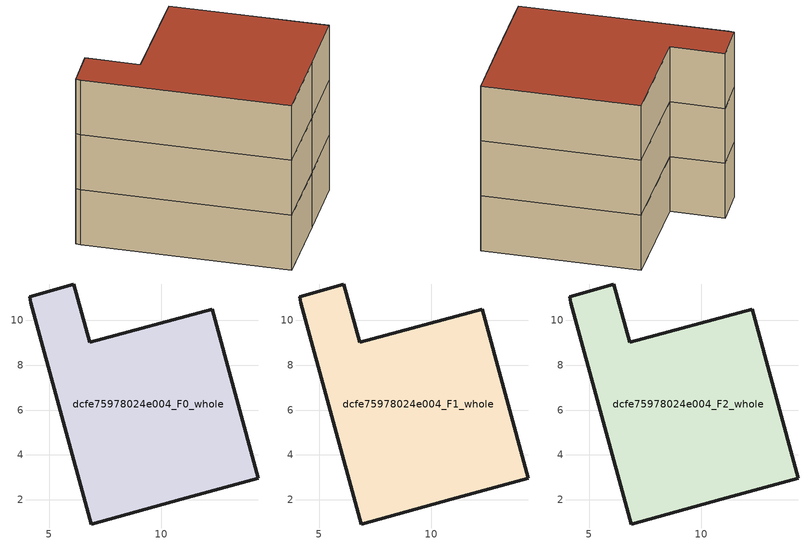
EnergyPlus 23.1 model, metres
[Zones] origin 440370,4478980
dcfe75978024e004_F0_whole
 floor ground (EU_floor_Construction): 12.28,10.49 14.33,2.96 10.89,2.01 6.88,0.91 4.18,10.79 4.14,11.05 6.1,11.63 6.81,9.02 z0
 wall outside (EU_wall_Construction): 14.33,2.96 12.28,10.49 6.81,9.02 6.1,11.63 4.14,11.05 4.18,10.79 6.88,0.91 10.89,2.01 14.33,2.96 z0:3
dcfe75978024e004_F1_whole
 floor to dcfe75978024e004_F0_whole (EU_floor_Construction): 12.28,10.49 14.33,2.96 10.89,2.01 6.88,0.91 4.18,10.79 4.14,11.05 6.1,11.63 6.81,9.02 z3
 wall outside (EU_wall_Construction): 14.33,2.96 12.28,10.49 6.81,9.02 6.1,11.63 4.14,11.05 4.18,10.79 6.88,0.91 10.89,2.01 14.33,2.96 z3:6
dcfe75978024e004_F2_whole
 floor to dcfe75978024e004_F1_whole (EU_floor_Construction): 12.28,10.49 14.33,2.96 10.89,2.01 6.88,0.91 4.18,10.79 4.14,11.05 6.1,11.63 6.81,9.02 z6
 wall outside (EU_wall_Construction): 14.33,2.96 12.28,10.49 6.81,9.02 6.1,11.63 4.14,11.05 4.18,10.79 6.88,0.91 10.89,2.01 14.33,2.96 z6:9
 roof outside (EU_roof_Construction): 14.33,2.96 12.28,10.49 6.81,9.02 6.1,11.63 4.14,11.05 4.18,10.79 6.88,0.91 10.89,2.01 z9
[Building]
EU S2 Campaign: North Axis=0; Terrain=City; Solar Distribution=FullExterior
[Site:Location]
Madrid: Latitude=40.5; Longitude=-3.5; Time Zone=1; Elevation=609
[SizingPeriod:WeatherFileDays]
AnnualSizingPeriod: Begin Month=1; Begin Day of Month=1; End Month=12; End Day of Month=31; Day of Week for Start Day=Monday; Use Weather File Daylight Saving Period=No; Use Weather File Rain and Snow Indicators=No
[MATERIAL]
EU_InternalMass_Material: Roughness=MediumRough; Thickness=0.1; Conductivity=1; Density=1800; Specific Heat=900; Thermal Absorptance=0.9; Solar Absorptance=0.7; Visible Absorptance=0.7
[MATERIAL:NOMASS] Roughness=MediumRough; Thermal Absorptance=0.9; Solar Absorptance=0.7; Visible Absorptance=0.7
Name | Thermal Resistance
EU_wall_NoMass | 0.609216
EU_roof_NoMass | 0.513268
EU_floor_NoMass | 0.568163
[CONSTRUCTION]
EU_wall_Construction: EU_wall_NoMass
EU_roof_Construction: EU_roof_NoMass
EU_floor_Construction: EU_floor_NoMass
EU_InternalMass_Construction: EU_InternalMass_Material
[ZONE] Type=1; Multiplier=1; Ceiling Height=autocalculate; Floor Area=autocalculate; Part of Total Floor Area=Yes
Name | Volume
dcfe75978024e004_F0_whole | 198.37
dcfe75978024e004_F1_whole; dcfe75978024e004_F2_whole | 198.369
[INTERNALMASS] Construction=EU_InternalMass_Construction; Surface Area=66.1231
Name | Zone or ZoneList
dcfe75978024e004_F0_whole_EU_InternalMass | dcfe75978024e004_F0_whole
dcfe75978024e004_F1_whole_EU_InternalMass | dcfe75978024e004_F1_whole
dcfe75978024e004_F2_whole_EU_InternalMass | dcfe75978024e004_F2_whole
[OTHEREQUIPMENT] Fuel Type=Electricity; Design Level Calculation Method=Watts/Area; Power per Zone Floor Area=1; Fraction Latent=0; Fraction Radiant=0; Fraction Lost=0; Carbon Dioxide Generation Rate=0; EndUse Subcategory=EU_Step8_InternalGains
Name | Zone or ZoneList or Space or SpaceList | Schedule
EU_Step8_InternalGain_dcfe75978024e004_F0_whole_f000 | dcfe75978024e004_F0_whole | EU_Step8_GainSchedule_dcfe75978024e004_F0_whole_f000
EU_Step8_InternalGain_dcfe75978024e004_F1_whole_f000 | dcfe75978024e004_F1_whole | EU_Step8_GainSchedule_dcfe75978024e004_F1_whole_f000
EU_Step8_InternalGain_dcfe75978024e004_F2_whole_f000 | dcfe75978024e004_F2_whole | EU_Step8_GainSchedule_dcfe75978024e004_F2_whole_f000
[ZONEVENTILATION:DESIGNFLOWRATE] Schedule=EU_AlwaysOn; Design Flow Rate Calculation Method=AirChanges/Hour; Air Changes per Hour=0.752966; Ventilation Type=Natural; Fan Pressure Rise=0; Fan Total Efficiency=1; Constant Term Coefficient=1; Temperature Term Coefficient=0; Velocity Term Coefficient=0; Velocity Squared Term Coefficient=0; Minimum Indoor Temperature=-100; Maximum Indoor Temperature=100; Delta Temperature=-100; Minimum Outdoor Temperature=-100; Maximum Outdoor Temperature=100; Maximum Wind Speed=40
Name | Zone or ZoneList or Space or SpaceList
EU_ConstantAir_dcfe75978024e004_F0_whole | dcfe75978024e004_F0_whole
EU_ConstantAir_dcfe75978024e004_F1_whole | dcfe75978024e004_F1_whole
EU_ConstantAir_dcfe75978024e004_F2_whole | dcfe75978024e004_F2_whole
[HVACTEMPLATE:THERMOSTAT] Constant Heating Setpoint=20; Constant Cooling Setpoint=50
EU_HeatOnly_dcfe75978024e004_F0_whole; EU_HeatOnly_dcfe75978024e004_F1_whole; EU_HeatOnly_dcfe75978024e004_F2_whole
[HVACTEMPLATE:ZONE:IDEALLOADSAIRSYSTEM] System Availability Schedule=EU_AlwaysOn; Maximum Heating Supply Air Temperature=50; Minimum Cooling Supply Air Temperature=13; Maximum Heating Supply Air Humidity Ratio=0.0156; Minimum Cooling Supply Air Humidity Ratio=0.0077; Heating Limit=NoLimit; Cooling Limit=NoLimit; Heating Availability Schedule=EU_AlwaysOn; Cooling Availability Schedule=EU_CoolingOff; Dehumidification Control Type=ConstantSensibleHeatRatio; Cooling Sensible Heat Ratio=0.7; Dehumidification Setpoint=60; Humidification Control Type=None; Humidification Setpoint=30; Outdoor Air Method=None; Outdoor Air Flow Rate per Person=0.00944; Outdoor Air Flow Rate per Zone Floor Area=0; Outdoor Air Flow Rate per Zone=0; Demand Controlled Ventilation Type=None; Outdoor Air Economizer Type=NoEconomizer; Heat Recovery Type=None; Sensible Heat Recovery Effectiveness=0.7; Latent Heat Recovery Effectiveness=0.65
Name | Template Thermostat
dcfe75978024e004_F0_whole | EU_HeatOnly_dcfe75978024e004_F0_whole
dcfe75978024e004_F1_whole | EU_HeatOnly_dcfe75978024e004_F1_whole
dcfe75978024e004_F2_whole | EU_HeatOnly_dcfe75978024e004_F2_whole
[SIZING:ZONE] Zone Cooling Design Supply Air Temperature Input Method=SupplyAirTemperature; Zone Cooling Design Supply Air Temperature=13; Zone Heating Design Supply Air Temperature Input Method=SupplyAirTemperature; Zone Heating Design Supply Air Temperature=50; Zone Cooling Design Supply Air Humidity Ratio=0.008; Zone Heating Design Supply Air Humidity Ratio=0.008; Cooling Design Air Flow Method=DesignDay; Cooling Design Air Flow Rate=0; Cooling Minimum Air Flow per Zone Floor Area=0.000762; Cooling Minimum Air Flow=0; Cooling Minimum Air Flow Fraction=0.2; Heating Design Air Flow Method=DesignDay; Heating Design Air Flow Rate=0; Heating Maximum Air Flow per Zone Floor Area=0.002032; Heating Maximum Air Flow=0.141576; Heating Maximum Air Flow Fraction=0.3; Account for Dedicated Outdoor Air System=No; Dedicated Outdoor Air System Control Strategy=NeutralSupplyAir; Dedicated Outdoor Air Low Setpoint Temperature for Design=autosize; Dedicated Outdoor Air High Setpoint Temperature for Design=autosize; Zone Load Sizing Method=Sensible Load Only No Latent Load; Zone Latent Cooling Design Supply Air Humidity Ratio Input Method=HumidityRatioDifference; Zone Cooling Design Supply Air Humidity Ratio Difference=0.005; Zone Latent Heating Design Supply Air Humidity Ratio Input Method=HumidityRatioDifference; Zone Humidification Design Supply Air Humidity Ratio Difference=0.005
dcfe75978024e004_F0_whole; dcfe75978024e004_F1_whole; dcfe75978024e004_F2_whole
[SCHEDULE:CONSTANT]
Name | Hourly Value
EU_AlwaysOn | 1
EU_CoolingOff | 0
[SCHEDULE:FILE] Column Number=1; Rows to Skip at Top=0; Number of Hours of Data=8760; Column Separator=Comma; Interpolate to Timestep=No; Minutes per Item=60; Adjust Schedule for Daylight Savings=Yes
Name | File
EU_Step8_GainSchedule_dcfe75978024e004_F0_whole_f000 | C:\Users\o_iseri\Desktop\OpenUBEM\openubem\outputs\eu_evidence\EU-11\ES-MAD-BERRUGUETE\idfs\dcfe75978024e004\dcfe75978024e004_F0_whole_f000_gain.csv
EU_Step8_GainSchedule_dcfe75978024e004_F1_whole_f000 | C:\Users\o_iseri\Desktop\OpenUBEM\openubem\outputs\eu_evidence\EU-11\ES-MAD-BERRUGUETE\idfs\dcfe75978024e004\dcfe75978024e004_F1_whole_f000_gain.csv
EU_Step8_GainSchedule_dcfe75978024e004_F2_whole_f000 | C:\Users\o_iseri\Desktop\OpenUBEM\openubem\outputs\eu_evidence\EU-11\ES-MAD-BERRUGUETE\idfs\dcfe75978024e004\dcfe75978024e004_F2_whole_f000_gain.csv
